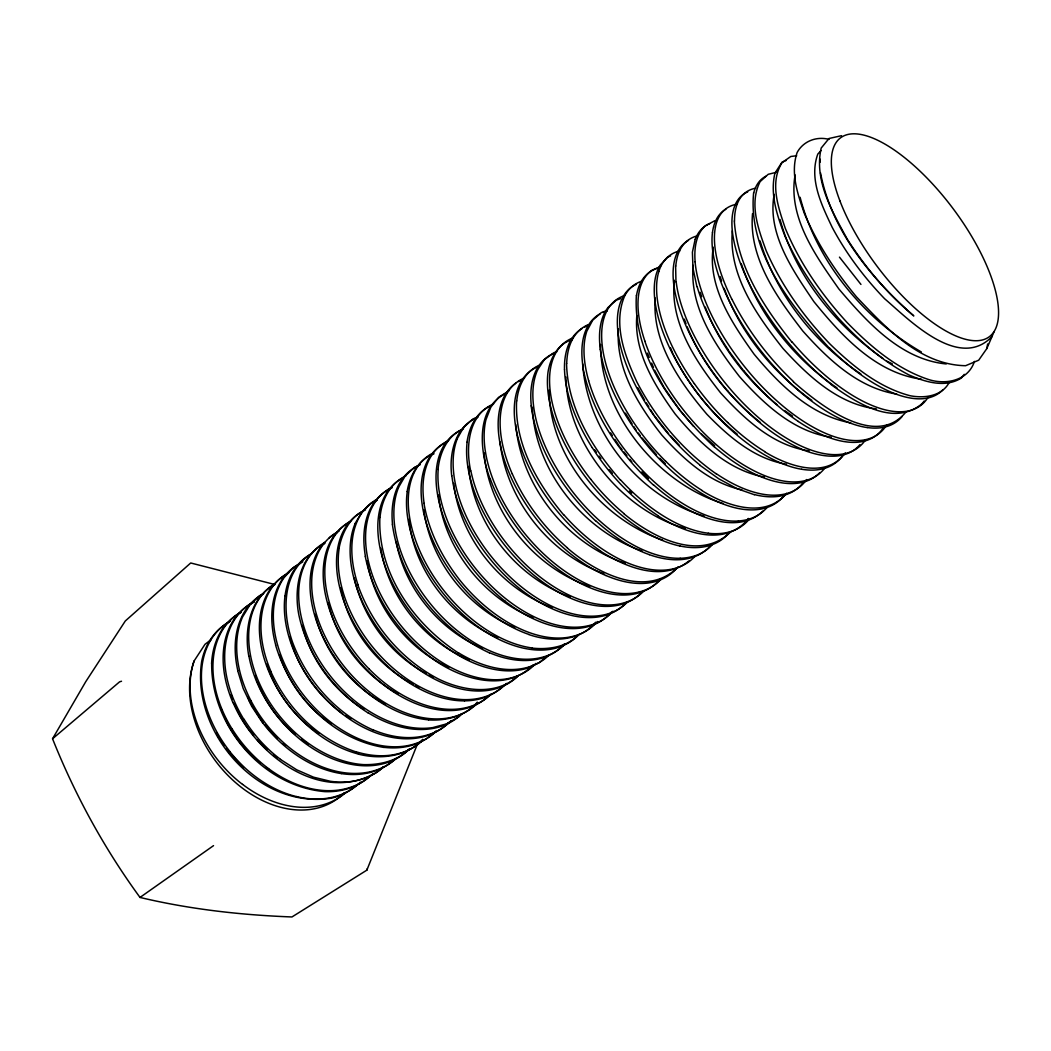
<?xml version="1.0" encoding="UTF-8"?>
<svg xmlns="http://www.w3.org/2000/svg" width="1051" height="1051" viewBox="0 0 1051 1051"><rect width="100%" height="100%" fill="white"/><g stroke="black" fill="none" stroke-linecap="round" stroke-linejoin="round"><path stroke-width="1.5" d="M379.884 517.434C377.506 572.808 413.529 623.874 458.578 653.078M468.483 466.434C473.554 523.95 516.172 577.393 570.22 596.968M600.555 344.4C600.252 413.332 657.965 483.578 722.917 503.429M483.999 452.653C489.07 511.968 533.514 567.382 589.742 586.445M618.395 328.91C615.571 368.625 638.115 404.963 661.775 434.969C683.334 459.064 709.359 482.935 741.901 489.819M636.367 295.331C632.873 355.291 673.047 408.445 714.772 447.424M532.305 407.144C534.683 469.771 583.055 530.834 641.964 550.908M549.095 390.197C549.397 455.819 601.474 519.076 662.524 540.056M636.827 315.458C633.661 351.954 654.655 385.52 675.136 413.963C698.468 441.919 727.371 470.231 764.445 477.088M565.911 377.007C566.936 442.918 622.337 510.983 685.331 528.403M732.337 230.839C728.369 275.309 756.72 315.09 782.864 348.328C807.825 375.693 837.975 404.215 876.337 408.892M752.542 213.55C748.457 257.981 777.083 297.604 802.819 331.026C827.952 359.14 858.05 387.937 896.739 394.099M753.62 192.819C747.76 252.056 791.561 306.774 829.16 347.947M655.246 297.985C651.712 342.114 679.603 382.065 706.837 414.199C728.658 436.677 754.605 459.051 786.49 464.24M795.095 174.886C787.725 217.373 815.878 256.076 838.882 288.986C866.93 321.895 900.576 359.534 946.268 363.948M829.029 139.389C816.719 136.105 803.358 141.005 797.144 152.487C790.221 172.784 797.67 193.909 804.265 213.235C817.153 243.714 835.427 271.473 856.499 296.894C885.783 327.702 919.993 364.933 965.619 365.709L978.691 360.204L986.823 348.577L987.638 343.966M438.044 469.429C439.594 452.955 447.345 435.285 463.57 428.755M695.184 239.221L692.412 252.187L692.964 268.163L696.905 286.621M674.335 280.262C669.658 322.486 695.552 361.15 720.605 392.877C744.318 418.81 772.853 445.729 809.099 450.84M693.148 265.338C689.39 306.945 714.969 344.978 739.405 376.481C763.749 403.886 793.518 431.764 831.196 437.216M774.206 194.356C766.875 233.558 792.927 270.58 813.816 301.545C841.615 335.703 875.444 372.96 921.412 379.214M274.101 584.33L190.717 562.981L125.319 620.957L85.775 681.639L52.55 738.774C75.002 795.029 104.259 848.512 140.006 897.436C189.797 909.299 240.85 915.027 291.955 916.958L366.852 870.149L417.759 743.241M466.999 442.103C469.14 427.245 476.642 411.099 491.618 405.686M407.131 491.54C409.693 475.827 418.272 459.432 434.037 453.769M339.184 547.558C342.219 532.174 350.509 516.264 365.564 509.866M713.222 247.156C707.297 286.503 732.179 323.432 754.04 354.108C779.369 384.482 810.334 415.473 850.784 422.883M366.852 870.149L366.97 869.032M986.823 348.577L994.062 331.735M949.198 382.446C941.854 396.385 923.921 398.565 909.838 395.662C878.531 387.333 852.847 366.168 830.014 344.058C803.713 316.732 781.353 285.425 766.126 250.585C758.283 229.039 748.903 203.697 760.096 181.652L768.202 174.308L776.61 172.246M457.132 438.845L463.636 427.402L472.792 419.073L477.049 417.208M974.448 361.386C968.234 380.83 945.466 385.231 928.059 379.345C896.319 368.73 870.412 346.344 847.356 322.815C821.751 294.871 799.785 263.302 785.242 228.185C778.344 207.625 769.358 182.703 782.089 162.59L790.812 156.481L796.684 155.745M398.421 487.572L405.174 475.972L414.501 467.367L420.269 464.66M355.041 523.608L361.951 511.89L371.397 503.074L377.191 500.237M746.749 520.954L748.286 518.419M190.086 687.512A103.248 73.649 51.3 0 1 194.12 660.948L204.984 644.316L211.277 639.534M537.455 370.044L544.326 359.705L553.811 352.716L556.728 351.835M906.08 411.834C875.522 449.657 819.097 404.359 793.413 381.828M678.302 566.791C646.391 599.254 595.786 572.65 567.422 548.083M213.537 845.635L140.006 897.436M964.279 374.34L961.297 378.097C944.888 388.187 925.405 381.986 909.102 374.997C881.973 360.979 859.048 340.498 838.462 318.19C817.021 293.4 798.458 266.139 784.979 236.199C777.372 216.23 769.779 194.685 774.942 173.126L782.023 162.209L786.319 160.369M859.915 444.626C845.398 461.888 819.241 456.712 800.928 449.027M845.254 452.968C826.02 479.729 787.633 465.935 764.708 451.785M820.989 150.582L817.796 154.09C808.771 178.933 821.567 204.932 832.129 227.2C846.055 253.436 864.053 277.372 884.64 298.747C908.892 319.53 958.67 370.95 991.842 336.74M422.712 739.287C406.882 756.983 380.475 759.702 358.509 754.171M786.621 493.326C764.931 519.549 726.057 505.754 701.897 490.581M477.312 702.16C465.514 716.191 446.281 721.025 428.572 719.909M533.054 664.994C506.083 692.898 461.35 679.314 433.643 659.502C399.603 634.778 373.512 598.019 365.275 556.439M578.851 634.515C567.225 647.114 548.688 649.833 532.358 648.125M409.075 749.232C397.317 761.055 379.884 765.01 363.646 764.629A107.149 76.04 51.1 0 1 330.159 755.892A107.097 75.278 50.7 0 1 297.604 734.754A107.057 74.411 50.6 0 1 270.777 704.025A107.018 73.557 50.8 0 1 253.751 668.37A106.966 72.821 51.4 0 1 248.745 633.28A106.926 72.322 52.2 0 1 256.076 603.905A106.887 72.138 53.1 0 1 274.075 584.133M461.967 713.59L458.67 716.9L446.452 723.916L432.237 727.739M518.077 675.806C496.519 696.209 462.676 691.059 438.214 678.88C400.72 659.227 371.818 624.622 357.8 584.803M595.549 622.245C579.626 641.833 551 642.227 528.85 634.568M607.846 307.641L616.359 300.139L620.458 298.668M545.311 657.466L539.57 662.472L526.879 668.357A115.4 74.371 51.8 0 1 495.993 669.697A115.347 73.649 51.2 0 1 461.284 656.928A115.295 72.716 50.9 0 1 427.665 631.48A115.242 71.691 50.8 0 1 400.155 597.073A115.19 70.719 51.1 0 1 382.8 559.027A115.15 69.918 51.7 0 1 377.9 523.175A115.098 69.405 52.4 0 1 385.599 494.693A115.045 69.261 53.2 0 1 404.162 477.272M745.553 521.979C721.406 546.559 682.861 531.872 658.084 515.936M730.918 531.675C699.651 562.561 651.778 536.746 623.913 513.755M52.55 738.774L119.604 681.823L121.522 681.245M689.009 560.892C662.708 582.438 625.437 567.409 600.463 551.066M921.267 404.359C892.772 426.903 855.435 402.126 831.078 384.6M508.802 390.906L498.594 397.357L490.843 407.092L485.904 419.861A121.877 66.673 51.8 0 0 490.383 472.017A121.929 67.566 51.2 0 0 509.183 511.771A121.982 68.67 51 0 0 538.125 548.517A122.034 69.8 51 0 0 572.887 576.434A122.1 70.864 51.3 0 0 608.332 591.568A122.152 71.665 51.9 0 0 639.35 591.923M302.846 561.812L293.071 567.816L284.046 577.643A108.503 71.954 52 0 0 273.496 621.496A108.542 72.532 51.3 0 0 281.839 657.519A108.581 73.32 50.8 0 0 301.887 692.924A108.634 74.227 50.6 0 0 330.842 722.234A108.673 75.133 50.8 0 0 364.395 741.047A108.726 75.908 51.3 0 0 397.606 746.749A108.765 76.447 52 0 0 425.905 738.945A108.818 76.684 53 0 0 435.955 731.496M477.877 417.3C454.978 426.128 448.935 453.69 451.707 475.696M274.942 584.501C249.678 597.717 243.924 630.324 248.811 656.152M263.354 593.736L259.466 595.838L249.796 605.074L242.558 616.976A106.19 72.769 51.7 0 0 238.354 664.639A106.23 73.412 51 0 0 250.847 700.505M714.785 220.763L705.457 225.715A135.106 57.306 52.6 0 0 695.145 261.883M311.07 553.982C281.445 572.204 282.075 613.521 292.73 642.726C307.023 680.733 335.978 713.511 373.302 730.077M324.943 543.406C298.826 555.992 293.702 589.572 298.957 615.413C307.693 655.482 333.732 690.796 368.034 712.893M660.58 266.481L651.83 270.33A131.52 59.96 52.6 0 0 637.97 304.659A131.572 60.485 52 0 0 644.907 341.181M670.604 255.892L667.713 257.14L660.159 265.167A132.571 59.421 52.3 0 0 656.218 308.705A132.636 60.222 51.6 0 0 670.065 348.748A132.702 61.378 51.2 0 0 695.854 391.025A132.768 62.692 51 0 0 729.893 428.821A132.833 64.058 51.2 0 0 767.02 456.239A132.899 65.175 51.6 0 0 801.716 469.272M606.769 310.623L601.277 312.646L592.685 320.213L586.839 331.183A128.169 62.732 52 0 0 588.665 380.698M493.484 403.991C468.234 414.659 465.593 447.148 470.625 470.69M506.858 392.916C474.829 407.854 479.795 451.365 490.081 478.967M572.335 339.631C558.147 343.362 550.396 358.01 548.096 371.581A125.884 64.466 51.7 0 0 556.596 425.642A125.936 65.425 51.2 0 0 577.919 466.342A126.002 66.647 51 0 0 608.752 503.547A126.054 67.842 51.1 0 0 644.578 531.464A126.12 68.972 51.4 0 0 679.958 546.021M841.536 135.684L829.003 138.496L821.199 148.046C813.776 180.601 832.366 211.724 847.329 239.273C865.643 267.913 887.74 294.057 913.818 315.931C870.911 278.318 831.367 230.182 820.516 172.876M625.2 563.257C566.778 543.879 520.941 485.772 515.726 424.394M384.049 747.445C331.682 739.089 290.378 694.685 275.612 645.169M703.986 516.054C638.903 496.532 587.154 431.646 582.661 363.869M532.975 617.765C483.342 597.585 444.205 548.648 438.425 495.034M603.905 573.701C549.095 553.877 506.543 499.685 499.948 441.814M551.946 607.583C500.604 588.166 460.01 538.033 453.625 483.315M482.514 648.322C438.95 629.983 404.661 588.1 396.135 541.488M754.342 494.719L736.961 488.61L718.7 478.757L700.216 465.475M497.714 637.812C450.813 617.371 414.291 570.68 408.852 519.365M355.724 751.793C317.652 739.05 287.514 708.243 271.079 672.115M514.74 627.657C467.34 607.557 430.49 561.116 423.776 509.84M448.685 667.424C406.382 648.152 374.616 606.506 366.97 560.656M469.324 659.857C423.619 640.992 388.45 597.113 380.764 548.188M886.768 361.137L892.273 363.843M489.411 652.868C438.871 629.444 400.037 579.784 392.365 524.278M413.056 684.293C376.521 664.981 348.275 628.485 340.76 587.64M415.933 685.778L418.797 687.262M426.325 673.56C389.855 654.379 363.147 617.988 354.213 577.932M429.044 675.097L433.143 677.422M836.977 387.898C793.242 358.076 758.152 313.868 741.231 263.525M792.546 416.104L784.637 410.573M385.494 704.328C352.151 686.618 326.611 655.088 316.154 618.816M921.372 351.993C863.738 318.716 816.916 262.041 800.1 197.286M397.961 693.923C363.699 674.742 336.635 641.202 328.188 602.565M345.359 715.429L350.903 718.845M860.927 374.051C814.223 342.587 776.505 295.121 760.083 240.968M811.819 400.392C772.905 372.527 740.797 333.43 724.139 288.316M331.499 724.034C306.879 707.848 288.513 682.546 279.408 654.615M318.703 733.532C294.241 717.189 275.901 692.149 266.823 664.219M280.472 759.439L296.724 769.818L313.54 777.175L330.303 781.261A105.678 77.051 52 0 0 374.59 773.589A105.717 77.275 52.9 0 0 383.497 767.072M301.427 739.484L308.14 744.055M363.817 709.425C333.692 690.533 310.794 660.002 302.268 625.371M882.893 358.378C835.164 325.127 795.462 276.137 780.052 219.514M266.52 767.572L269.017 769.385M776.834 404.635C745.632 378.623 719.777 345.162 705.274 307.05M716.112 473.778C682.651 450.248 655.679 418.114 636.84 381.894C624.767 355.658 612.694 324.299 624.662 295.909A130.311 60.708 53.3 0 1 641.452 281.287M714.654 445.65L701.477 434.05M243.858 767.664L229 752.306L226.201 748.246M273.588 755.065L276.991 757.837M737.106 434.05C710.502 412.872 688.944 385.494 673.625 355.185M277.385 738.722L264.852 724.862M283.415 743.74L285.819 745.75M760.438 422.581C728.777 397.239 702.62 364.434 687.17 326.808M342.587 713.721C317.021 694.908 297.656 667.687 289.787 636.814M665.296 463.688L659.765 458.236M260.28 763.079L250.887 754.697A92.816 66.883 50.1 0 1 228.12 724.454M295.357 734.61C278.607 720.434 265.286 702.121 257.311 681.626M629.444 491.027L631.651 493.142M653.525 485.155C619.801 453.993 592.173 413.989 583.069 368.389M641.819 471.925L648.493 478.652M257.39 740.035L266.796 749.521M595.47 520.784C563.402 490.121 537.271 450.551 531.11 405.87M656.533 454.807L642.135 438.044M668.633 433.787L654.76 416.262M670.801 436.126L679.432 445.479M609.344 469.744L612.391 473.292M693.555 426.325L679.905 410.376L664.153 387.622L654.655 370.202M262.829 722.484L249.691 701.648L247.97 697.207M620.235 479.873C591.897 447.49 567.487 407.604 566.555 363.396M253.646 735.385L248.956 729.565A93.473 66.239 50.3 0 1 236.239 707.967M620.077 447.069L622.021 449.526M623.979 451.983L626.921 455.674M629.851 459.366L631.809 461.823M839.46 257.14L860.953 284.427M563.546 514.754C537.008 483.026 514.346 443.509 516.619 400.838M638.233 433.051L640.177 435.548M792.073 342.311C763.998 307.378 737.395 266.967 734.321 221.012M728.001 349.904L743.648 370.845M594.656 449.802L596.442 452.337M599.136 456.121L600.922 458.643M219.685 738.787L224.349 745.553M262.829 723.167L251.701 706.325L243.228 688.563L237.671 670.564M610.631 432.894L612.326 435.482M614.861 439.371L619.092 445.834M625.45 413.174L632.111 423.868M633.779 426.548L636.275 430.555M644.657 400.155L637.773 387.78M646.326 402.848L648.809 406.895M650.477 409.601L653.788 415M233.099 702.607C254.946 754.355 320.384 804.619 376.232 772.603A105.652 77.275 53.5 0 0 383.549 766.626M216.624 733.112L218.753 737.447M225.505 718.871L228.159 724.441M647.455 353.149L649.255 357.406M651.659 363.094L653.459 367.364M670.512 347.815L672.903 353.845M684.319 319.162L686.027 323.747M220.868 707.625L222.352 711.869M700.15 292.296L701.687 296.724M720.066 276.544L721.59 280.959M255.459 675.583L256.654 680.142M423.973 503.35C428.703 531.346 442.051 557.096 459.261 579.429A118.159 71.56 50.9 0 0 508.539 622.77A118.211 72.558 51.3 0 0 543.577 636.564A118.264 73.32 51.9 0 0 574.542 635.921A118.316 73.754 52.6 0 0 597.467 621.522M315.3 614.336L315.865 617.318M211.671 663.825C211.238 725.742 262.29 786.253 324.798 791.626A104.85 77.354 52.5 0 0 354.476 786.24A104.89 77.406 53.5 0 0 370.254 775.769M820.122 159.121L820.2 162.169M675.609 265.929L675.977 281.918M280.512 759.347A105.547 75.002 50.5 0 1 244.055 719.291M263.709 593.447A106.02 72.374 53.3 0 0 246.144 609.265A106.059 72.48 52.4 0 0 235.963 636.591A106.098 72.874 51.6 0 0 237.802 670.591M250.834 700.505A106.269 74.24 50.6 0 0 274.18 733.467A106.322 75.147 50.6 0 0 304.974 758.454A106.361 75.987 50.9 0 0 338.645 771.776A106.401 76.631 51.5 0 0 370.28 771.749A106.453 77.051 52.4 0 0 395.754 758.875M262.947 723.088A106.23 75.225 50.6 0 0 307.693 761.949A106.269 76.04 50.9 0 0 341.325 773.575M341.325 773.589A106.309 76.697 51.6 0 0 372.422 771.854A106.361 77.091 52.5 0 0 395.715 758.533M248.929 656.179A106.926 73.649 50.8 0 0 272.183 709.491A106.966 74.529 50.6 0 0 299.929 739.234A107.005 75.409 50.7 0 0 332.878 758.914A107.057 76.211 51.2 0 0 366.221 765.798A107.097 76.749 51.9 0 0 395.255 759.242A107.149 77.025 52.9 0 0 409.273 749.166M288.972 572.506A107.636 71.967 53.6 0 0 278.305 580.231A107.675 71.941 52.8 0 0 264.129 603.878A107.714 72.243 51.9 0 0 261.436 636.013A107.767 72.821 51.2 0 0 271.224 672.101M284.558 575.436A107.544 71.98 53.6 0 0 274.416 583.936A107.583 71.993 52.6 0 0 261.541 608.91A107.622 72.348 51.8 0 0 260.425 641.833A107.675 72.992 51.1 0 0 271.762 678.053A107.714 73.793 50.7 0 0 294.28 712.118A107.754 74.7 50.6 0 0 324.706 738.8A107.806 75.554 50.9 0 0 358.496 754.079M355.711 751.649A107.964 76.421 51.7 0 0 403.085 752.24A108.003 76.802 52.6 0 0 423.198 739.983M299.614 563.704A108.345 71.704 53.2 0 0 280.591 581.952A108.384 71.849 52.3 0 0 272.064 610.342A108.424 72.283 51.6 0 0 275.756 645.183M384.035 747.34A108.673 76.5 52.1 0 0 427.402 738.091A108.726 76.71 53 0 0 435.837 731.115M312.068 553.404A109.107 71.56 53.8 0 0 303.87 558.856A109.173 71.547 52.5 0 0 285.018 595.996M284.992 595.983A109.225 71.993 51.6 0 0 287.225 630.403A109.265 72.69 51 0 0 301.821 666.991A109.304 73.57 50.7 0 0 326.966 700.216A109.357 74.516 50.7 0 0 358.956 724.94A109.396 75.37 51 0 0 393.061 737.552A109.449 76.053 51.7 0 0 424.368 736.541A109.488 76.447 52.5 0 0 448.764 722.51M373.315 729.933A109.54 75.908 51.5 0 0 422.331 736.265A109.593 76.381 52.3 0 0 447.818 723.837A109.632 76.5 53.3 0 0 451.207 720.618M323.445 543.262A110.027 71.205 53.5 0 0 313.343 551.565A110.079 71.218 52.6 0 0 300.665 576.434A110.119 71.573 51.8 0 0 299.877 609.593A110.158 72.217 51.2 0 0 311.661 646.378A110.21 73.058 50.8 0 0 334.652 681.245A110.25 73.99 50.7 0 0 365.525 708.834A110.302 74.884 50.9 0 0 399.695 725.006A110.342 75.633 51.5 0 0 432.211 727.673M368.073 712.736A110.224 75.396 51.2 0 0 418.824 729.46A110.276 76.014 51.9 0 0 448.002 723.574A110.329 76.316 52.8 0 0 461.98 713.721M337.397 532.463A110.723 71.074 54 0 0 334.56 534.053A110.762 70.916 53.1 0 0 329.252 537.81M339.053 531.097A110.867 70.89 53.2 0 0 320.161 549.056A110.907 71.021 52.4 0 0 311.871 577.498A110.959 71.494 51.6 0 0 315.97 612.733A110.999 72.243 51 0 0 332.379 649.676A111.051 73.163 50.7 0 0 358.956 682.69A111.091 74.122 50.8 0 0 391.813 706.679A111.143 75.002 51.1 0 0 426.036 718.175A111.196 75.672 51.8 0 0 456.765 715.849A111.235 76.04 52.6 0 0 477.916 702.804M324.496 542.316A110.762 70.916 53.1 0 0 316.837 553.483A110.815 71.113 52.2 0 0 310.032 583.042A110.854 71.626 51.5 0 0 315.734 618.803A110.907 72.388 51 0 0 333.614 655.535M333.627 655.522A110.946 73.307 50.7 0 0 361.229 687.604A110.999 74.24 50.8 0 0 394.519 710.095A111.038 75.094 51.2 0 0 428.545 719.817M350.692 521.099A111.695 70.588 53.3 0 0 335.072 535.261A111.734 70.693 52.5 0 0 325.363 562.521A111.787 71.14 51.7 0 0 327.978 597.27A111.826 71.862 51.1 0 0 343.06 634.528A111.879 72.769 50.8 0 0 368.717 668.62M350.338 521.756A111.564 70.693 53.7 0 0 339.762 529.218A111.616 70.64 52.8 0 0 325.955 552.773A111.669 70.956 52 0 0 323.892 585.262A111.708 71.586 51.3 0 0 334.481 622.205A111.761 72.44 50.9 0 0 356.552 658.084A111.8 73.412 50.7 0 0 387.004 687.367A111.853 74.371 50.9 0 0 421.293 705.628A111.892 75.16 51.4 0 0 454.4 710.384A111.945 75.698 52.2 0 0 481.792 701.424A111.997 75.908 53.1 0 0 490.147 694.553M368.73 668.607A111.918 73.741 50.8 0 0 401.193 694.304A111.971 74.634 51.1 0 0 435.626 707.783A112.023 75.344 51.7 0 0 467.104 707.428A112.076 75.777 52.5 0 0 491.5 693.791M363.567 510.852A112.404 70.404 53.7 0 0 355.435 516.094A112.457 70.325 52.9 0 0 340.34 538.165A112.496 70.601 52.1 0 0 336.806 569.773A112.549 71.205 51.4 0 0 345.95 606.624A112.602 72.046 50.9 0 0 366.878 643.212A112.641 73.018 50.8 0 0 396.674 673.927A112.693 73.977 50.9 0 0 430.897 694.067A112.746 74.805 51.4 0 0 464.489 700.859M339.289 547.624A112.654 71.034 51.5 0 0 345.832 600.423A112.693 71.849 51 0 0 365.38 637.405A112.746 72.821 50.8 0 0 394.27 669.198A112.785 73.82 50.9 0 0 428.217 690.941A112.838 74.687 51.3 0 0 462.19 699.559A112.891 75.317 52 0 0 491.448 694.199A112.943 75.619 52.8 0 0 506.464 683.426M464.489 700.846A112.785 75.383 52.1 0 0 492.853 693.752A112.838 75.646 52.9 0 0 503.915 685.41M375.785 499.934A113.403 69.931 53.1 0 0 358.26 519.049A113.455 70.115 52.3 0 0 351.809 548.648A113.508 70.614 51.6 0 0 357.984 584.816M355.107 523.661A113.377 70.43 51.8 0 0 352.453 572.204A113.429 71.14 51.2 0 0 366.405 609.816A113.469 72.059 50.9 0 0 391.274 645.117A113.521 73.071 50.8 0 0 423.461 672.64A113.574 74.03 51.1 0 0 458.157 688.274A113.626 74.805 51.6 0 0 490.344 690.008A113.666 75.278 52.4 0 0 515.726 678.092A113.718 75.409 53.3 0 0 517.972 676.016M391.865 487.966A114.152 69.681 53.5 0 0 377.637 498.187A114.191 69.668 52.7 0 0 365.472 522.912A114.244 70.023 51.9 0 0 365.433 556.478M392.194 487.204A114.244 69.655 53.6 0 0 381.684 494.417A114.296 69.602 52.8 0 0 368.1 517.723A114.349 69.944 52 0 0 366.418 550.382A114.401 70.601 51.3 0 0 377.493 587.89A114.441 71.494 50.9 0 0 400.129 624.622A114.493 72.493 50.8 0 0 431.107 654.891A114.546 73.478 51 0 0 465.803 674.111A114.598 74.306 51.5 0 0 499.107 679.669A114.651 74.871 52.2 0 0 526.538 671.247A114.73 75.068 53.5 0 0 535.918 663.404M406.028 475.775A115.15 69.221 53.3 0 0 389.198 490.305A115.203 69.313 52.5 0 0 379.989 517.499M458.617 652.894A115.479 73.859 51.4 0 0 509.958 669.54A115.531 74.516 52.1 0 0 538.362 663.023A115.584 74.805 53 0 0 549.358 654.826M418.153 465.711A115.912 68.985 53.7 0 0 410.113 470.743A115.965 68.88 52.9 0 0 395.412 492.551A116.017 69.143 52.1 0 0 392.509 524.344M398.487 487.625A116.149 69.274 51.9 0 0 396.516 536.43A116.201 70.01 51.3 0 0 411.033 574.647A116.241 70.995 50.9 0 0 436.467 610.881A116.293 72.085 50.9 0 0 469.206 639.428A116.346 73.084 51.1 0 0 504.296 656.021A116.398 73.872 51.7 0 0 536.627 658.465A116.451 74.371 52.4 0 0 561.93 646.982A116.516 74.49 53.3 0 0 565.228 643.856M489.411 652.71A116.293 73.964 51.7 0 0 538.414 659.03A116.346 74.424 52.5 0 0 562.574 645.905A116.398 74.516 53.4 0 0 564.663 643.685M414.212 472.543A116.976 68.407 53.1 0 1 431.422 453.901M414.199 472.53A117.029 68.604 52.3 0 0 408.248 502.168A117.081 69.169 51.6 0 0 415.106 538.9A117.134 70.023 51.1 0 0 434.299 577.367A117.186 71.034 50.9 0 0 463.241 611.603A117.239 72.072 50.9 0 0 497.635 636.354A117.292 73.005 51.3 0 0 532.318 648.007M407.249 491.618A116.976 69.274 51.6 0 0 415.132 545.338A117.016 70.128 51.1 0 0 435.692 583.502A117.068 71.232 50.9 0 0 465.527 616.792A117.121 72.283 51 0 0 500.223 640.006A117.173 73.215 51.4 0 0 534.591 649.846A117.226 73.872 52 0 0 563.848 645.288A117.292 74.187 52.9 0 0 578.641 634.804M446.741 442.09A117.765 68.079 53.5 0 0 434.168 451.234A117.817 68.079 52.7 0 0 422.449 475.709A117.87 68.473 51.9 0 0 423.001 509.525A117.922 69.182 51.3 0 0 436.454 548.018A117.975 70.167 51 0 0 461.126 585.315A118.027 71.179 50.9 0 0 493.563 615.623A118.08 72.23 51.1 0 0 528.837 634.423M448.593 440.566A117.87 68.052 53.6 0 0 438.228 447.476A117.922 67.987 52.8 0 0 425.116 470.533A117.975 68.328 52.1 0 0 424.131 503.416M461.442 429.977A118.724 67.579 53.2 0 0 443.194 446.82A118.776 67.711 52.4 0 0 436.047 475.249A118.829 68.223 51.7 0 0 441.709 511.561A118.881 69.038 51.2 0 0 459.891 550.54A118.96 70.588 50.9 0 0 504.848 600.949M438.175 469.508A118.973 68.433 51.5 0 0 448.987 524.515A119.013 69.366 51.1 0 0 471.308 562.994A119.065 70.47 50.9 0 0 502.404 595.996A119.131 71.56 51 0 0 537.613 618.435A119.183 72.493 51.5 0 0 571.744 627.158A119.236 73.15 52.1 0 0 600.082 621.364A119.288 73.439 52.9 0 0 612.983 611.196M504.835 600.988A119.013 71.731 51.1 0 0 540.175 621.758A119.065 72.65 51.5 0 0 573.793 628.577A119.118 73.255 52.2 0 0 601.093 620.957A119.183 73.491 53.1 0 0 611.301 612.181M457.211 438.924A119.893 67.5 51.9 0 0 456.305 488.045A119.945 68.289 51.3 0 0 471.702 527.129A119.998 69.313 51 0 0 498.003 564.479A120.05 70.43 50.9 0 0 531.438 594.38A120.103 71.507 51.2 0 0 566.975 612.207A120.169 72.361 51.7 0 0 599.438 615.676A120.221 72.913 52.4 0 0 624.544 604.824A120.274 73.044 53.3 0 0 627.775 601.75M451.864 475.761A119.827 68.473 51.3 0 0 472.516 533.58A119.88 69.524 51 0 0 499.948 570.299A119.945 70.653 50.9 0 0 533.908 598.82A119.998 71.691 51.2 0 0 569.314 614.874A120.05 72.519 51.8 0 0 601.067 616.451A120.103 73.005 52.5 0 0 625.003 603.878A120.169 73.084 53.4 0 0 627.053 601.697M467.117 442.182A120.773 67.435 51.6 0 0 476.234 496.611A120.826 68.381 51.1 0 0 497.688 535.826A120.878 69.484 50.9 0 0 528.364 570.404A120.931 70.601 51 0 0 563.651 594.945A120.996 71.599 51.4 0 0 598.308 605.954A121.049 72.322 52 0 0 627.5 602.249A121.115 72.677 52.8 0 0 642.082 592.094M470.822 470.769A120.944 68.144 51.2 0 0 496.414 529.428A120.996 69.248 50.9 0 0 526.144 564.939A121.049 70.391 51 0 0 561.142 591.056A121.115 71.429 51.3 0 0 596.167 603.944A121.167 72.191 52 0 0 626.278 602.131A121.22 72.598 52.7 0 0 643.829 591.03M490.291 479.006A121.837 68.249 51 0 0 524.659 537.376A121.89 69.405 50.9 0 0 557.831 569.064A121.955 70.522 51.1 0 0 593.605 589.164A122.008 71.455 51.6 0 0 626.751 594.932A122.061 72.059 52.3 0 0 652.816 586.077A122.126 72.256 53.2 0 0 660.343 579.009M661.013 579.219A122.218 72.125 52.6 0 1 639.336 591.923M524.475 377.926A122.731 65.582 53.7 0 0 516.645 382.406A122.796 65.451 52.9 0 0 502.733 403.334A122.849 65.753 52.2 0 0 500.959 435.245A122.901 66.449 51.5 0 0 512.257 473.909M515.739 383.26A122.612 65.622 53.7 0 0 512.218 386.085A122.665 65.53 52.9 0 0 499.816 408.681A122.731 65.871 52.1 0 0 499.737 441.775A122.783 66.607 51.5 0 0 512.691 480.885A122.836 67.645 51.1 0 0 537.271 520.127A122.888 68.801 50.9 0 0 569.997 553.391A122.954 69.957 51.1 0 0 605.888 575.528M518.274 381.644A122.612 65.622 53.7 0 1 522.334 379.621M512.31 473.909A122.954 67.422 51.1 0 0 535.55 513.532A123.02 68.538 51 0 0 567.474 547.926M605.888 575.488A123.006 70.877 51.6 0 0 639.665 583.463A123.072 71.547 52.2 0 0 666.794 576.644A123.125 71.796 53 0 0 675.819 569.195M538.94 365.42A123.782 64.899 53.5 0 0 526.104 375.535A123.834 64.912 52.7 0 0 516.75 400.93M538.204 366.536A123.65 64.952 53.3 0 0 522.176 379.845A123.716 65.044 52.5 0 0 514.346 406.737A123.768 65.556 51.8 0 0 519.444 442.826A123.834 66.436 51.3 0 0 537.337 482.961A123.887 67.487 51 0 0 565.78 520.954A123.939 68.67 51 0 0 600.489 550.882M563.691 514.596A124.097 68.972 51 0 0 615.899 557.306A124.149 70.049 51.4 0 0 650.792 569.511A124.215 70.837 52 0 0 679.984 566.699A124.268 71.218 52.8 0 0 695.394 555.874M552.892 353.819A124.662 64.505 53.8 0 0 548.977 355.921A124.714 64.321 53.1 0 0 534.131 375.128A124.78 64.558 52.3 0 0 531.294 405.962M537.521 370.11A124.924 64.663 52.1 0 0 535.629 417.733A124.99 65.464 51.5 0 0 550.632 457.579A125.043 66.555 51.1 0 0 576.907 497.097A125.095 67.763 51 0 0 610.697 530.059A125.161 68.946 51.2 0 0 646.904 551.433A125.214 69.905 51.7 0 0 680.181 558.265M649.308 554.639A125.03 69.064 51.2 0 1 595.562 520.573M649.321 554.665A125.095 70.036 51.7 0 0 681.876 559.513A125.161 70.627 52.4 0 0 706.614 549.542A125.227 70.798 53.3 0 0 711.212 544.917M680.181 558.265A125.279 70.522 52.3 0 0 706.127 550.159A125.345 70.732 53.1 0 0 712.21 544.786M572.913 337.923A125.857 63.704 53.6 0 0 562.929 343.992A125.923 63.625 52.8 0 0 550.947 366.116A125.975 63.993 52.1 0 0 551.486 399.275A126.041 64.755 51.5 0 0 565.241 438.95A126.094 65.779 51.1 0 0 590.609 479.151M623.966 513.558A126.159 66.975 51 0 1 590.649 479.125M679.944 545.981A126.186 69.76 52 0 0 709.964 545.43A126.238 70.207 52.7 0 0 727.752 534.302M588.192 324.68A126.961 62.942 53.4 0 0 573.899 336.859A127.013 63.007 52.6 0 0 566.712 363.515M582.109 328.49A126.829 63.007 53.2 0 0 570.141 341.378A126.895 63.165 52.5 0 0 564.492 369.492M584.658 327.084A126.829 63.007 53.2 0 1 587.351 325.928M564.518 369.505A126.948 63.743 51.8 0 0 572.02 406.724A127.013 64.702 51.3 0 0 592.212 447.687M592.278 447.66A127.066 65.819 51 0 0 622.428 485.996A127.132 67.041 51 0 0 658.097 515.713M620.379 479.69A127.289 67.382 51.1 0 0 673.822 521.913A127.355 68.446 51.5 0 0 708.335 533.225M708.361 533.264A127.407 69.261 52.1 0 0 736.357 529.31A127.473 69.616 52.9 0 0 748.956 519.549M600.292 313.737A127.88 62.456 53.7 0 0 596.666 316.036A127.946 62.311 53 0 0 583.752 336.412A128.012 62.6 52.3 0 0 583.292 368.507M602.906 312.475A127.88 62.456 53.7 0 1 607.058 311.004M588.639 380.685A128.222 63.612 51.4 0 0 606.099 421.517A128.288 64.781 51.1 0 0 634.397 461.52M634.384 461.534A128.353 66.068 51 0 0 669.408 494.443A128.406 67.277 51.3 0 0 705.852 515.161A128.472 68.249 51.8 0 0 738.419 520.994M653.604 484.918A128.275 67.382 51.3 0 0 707.901 518.274A128.34 68.394 51.8 0 0 739.668 522.202A128.406 68.972 52.5 0 0 762.868 511.049M738.406 520.968A128.537 68.84 52.4 0 0 762.829 511.679A128.603 69.011 53.2 0 0 767.322 507.186M625.135 295.37A129.115 61.786 54 0 0 621.102 296.947A129.181 61.47 53.2 0 0 605.547 313.658A129.247 61.681 52.4 0 0 601.973 343.007A129.299 62.337 51.7 0 0 611.682 381.25A129.365 63.349 51.3 0 0 633.911 422.817A129.431 64.558 51 0 0 665.585 461.205M600.331 349.405A129.115 61.786 52.4 0 1 607.885 307.68M600.292 349.392A129.168 62.495 51.7 0 0 611.682 388.358A129.234 63.533 51.2 0 0 635.251 429.833A129.299 64.834 51 0 0 667.74 467.34A129.352 66.095 51.1 0 0 704.315 494.968A129.418 67.238 51.5 0 0 739.431 508.71A129.483 68.013 52.1 0 0 768.268 507.042A129.549 68.433 52.8 0 0 784.624 494.916M701.897 490.344A129.496 65.806 51.1 0 1 665.611 461.153M636.394 284.269A130.14 60.879 53.6 0 0 627.368 290.825A130.206 60.827 52.8 0 0 617.765 314.091A130.271 61.273 52.1 0 0 621.102 348.551A130.324 62.154 51.5 0 0 637.615 389.422A130.39 63.283 51.1 0 0 665.362 430.49A130.455 64.571 51 0 0 700.242 465.291M716.112 473.567A130.718 66.633 51.6 0 0 768.557 494.968A130.784 67.395 52.2 0 0 795.187 490.002A130.849 67.711 53 0 0 806.656 479.545M754.276 494.535A130.652 67.54 52.3 0 0 795.607 489.832A130.718 67.79 53.1 0 0 802.478 483.526M656.914 268.439A131.283 60.104 53.6 0 0 647.35 273.943A131.349 59.986 52.9 0 0 636.512 295.449M644.828 341.155A131.638 61.47 51.4 0 0 664.652 382.932A131.703 62.732 51.1 0 0 694.829 423.487A131.769 64.072 51.1 0 0 730.918 456.436A131.835 65.307 51.3 0 0 767.427 476.694A131.9 66.292 51.8 0 0 799.141 481.673A131.979 66.87 52.5 0 0 821.948 471.321A132.045 67.001 53.3 0 0 825.035 467.826M714.825 447.2A131.703 65.49 51.4 0 0 769.463 479.873A131.769 66.436 51.9 0 0 800.205 482.816A131.835 67.014 52.6 0 0 819.609 472.845M679.761 250.9A132.584 59.263 53.8 0 0 672.351 253.764A132.649 59.014 53.1 0 0 658.806 271.513M658.832 271.539A132.715 59.25 52.4 0 0 657.703 302.018A132.781 60.012 51.7 0 0 669.894 341.339A132.846 61.103 51.2 0 0 694.369 383.733M727.647 422.489A132.912 62.377 51.1 0 1 694.409 383.707M764.668 451.523A132.978 63.691 51.1 0 1 727.673 422.436M801.716 469.258A132.978 65.99 52.2 0 0 829.239 466.605A133.043 66.344 52.9 0 0 842.258 456.187M696.274 236.133A133.805 58.225 53.6 0 0 684.582 243.306A133.871 58.16 52.8 0 0 675.78 266.061M688.484 240.377A133.661 58.291 53.4 0 0 680.391 247.432A133.727 58.304 52.7 0 0 673.1 271.907A133.792 58.843 52 0 0 679.025 307.588A133.858 59.762 51.4 0 0 698.114 349.497A133.924 61.011 51.1 0 0 727.883 391.195M676.2 282.075A134.002 59.421 51.5 0 0 697.47 341.903A134.068 60.656 51.2 0 0 726.018 383.983A134.134 62.009 51.1 0 0 761.541 420.177A134.2 63.375 51.2 0 0 798.668 444.862A134.265 64.518 51.7 0 0 831.985 454.558A134.344 65.254 52.4 0 0 857.038 448.422A134.41 65.504 53.1 0 0 865.525 439.844M727.923 391.156A133.989 62.337 51.1 0 0 763.946 426.062A134.068 63.612 51.3 0 0 800.849 448.764M695.25 239.286A134.896 57.306 53.2 0 1 709.688 223.613M695.092 261.844A135.172 57.95 51.9 0 0 704.722 299.64A135.251 59.027 51.3 0 0 727.042 342.39A135.316 60.354 51.1 0 0 759.111 383.497A135.382 61.72 51.1 0 0 796.093 416.301A135.448 63.021 51.4 0 0 832.484 436.073A135.526 64.006 51.9 0 0 863.055 440.119A135.592 64.571 52.6 0 0 884.022 428.637A135.671 64.65 53.4 0 0 886.702 424.932M728.238 349.825A135.106 59.237 51.3 0 1 697.181 286.752M798.34 421.477A135.237 61.943 51.1 0 1 743.832 370.701M798.353 421.504A135.303 63.244 51.4 0 0 834.244 439.265A135.382 64.229 52 0 0 863.777 441.249A135.448 64.728 52.7 0 0 883.326 427.823M736.606 204.249A136.236 56.399 53.7 0 0 726.806 208.151A136.302 56.202 53 0 0 715.429 227.029M712.473 232.547A136.157 56.334 52.9 0 1 725.873 209.215M715.442 227.029A136.38 56.544 52.2 0 0 716.94 258.835A136.446 57.371 51.6 0 0 731.916 299.39M712.46 232.534A136.236 56.728 52.2 0 0 715.678 265.745A136.302 57.608 51.6 0 0 732.232 306.958A136.367 58.83 51.2 0 0 760.28 350.036A136.433 60.262 51.1 0 0 795.752 388.108A136.512 61.589 51.2 0 0 833.22 415.198A136.577 62.824 51.6 0 0 867.246 427.573M732.022 299.404A136.512 58.514 51.2 0 0 758.769 342.573A136.591 59.828 51.1 0 0 793.479 381.552M867.233 427.534A136.643 63.585 52.2 0 0 893.205 423.881A136.722 63.927 53 0 0 902.205 416.367M755.682 188.208A137.523 55.243 53.5 0 0 740.863 197.207A137.602 55.23 52.7 0 0 734.504 221.17M747.708 191.913A137.379 55.335 53.4 0 0 736.83 201.569A137.445 55.414 52.6 0 0 732.022 227.213A137.523 56.005 51.9 0 0 740.719 264.143M762.356 307.076A137.589 57.056 51.4 0 1 740.758 264.143M762.474 307.063A137.655 58.291 51.1 0 0 794.07 349.274A137.734 59.723 51.1 0 0 831.078 384.285M792.244 342.127A137.917 60.13 51.1 0 0 847.829 392.443A137.983 61.444 51.5 0 0 883.234 409.338A138.062 62.416 52.1 0 0 911.453 410.14A138.128 62.889 52.8 0 0 928.388 396.792M924.157 401.048A138.062 62.902 53.6 0 1 921.307 404.399M753.725 192.924A138.693 54.232 53.1 0 1 765.903 176.213M243.871 719.37A105.507 74.463 50.6 0 1 229.854 689.049A105.481 73.728 50.9 0 1 224.691 658.898A105.442 73.163 51.4 0 1 228.566 632.203A105.389 72.65 52.4 0 1 249.521 604.325A105.35 72.545 53.3 0 1 253.711 601.829M232.941 702.633A105.376 73.688 50.9 0 1 223.508 650.214A105.336 73.031 51.6 0 1 232.468 621.877A105.297 72.65 52.5 0 1 251.688 603.353A105.258 72.585 53.4 0 1 254.329 602M372.606 773.983A105.008 77.314 53.9 0 1 370.372 776.032A104.969 77.406 53 0 1 348.945 787.816A104.929 77.275 52.3 0 1 322.67 790.431A104.877 76.697 51.2 0 1 279.802 776.098A104.837 76.04 50.7 0 1 253.37 755.538A104.798 75.317 50.5 0 1 232.008 728.724M231.943 728.75A104.772 74.647 50.6 0 1 218.03 698.587A104.719 73.649 51.1 0 1 213.826 654.628A104.68 73.097 51.7 0 1 222.089 630.745A104.64 72.808 52.5 0 1 237.881 613.955A104.601 72.769 53.6 0 1 240.653 612.234M211.566 663.785A104.574 73.044 51.9 0 1 227.108 623.177A104.535 72.769 52.8 0 1 241.178 612.339M360.454 782.128A104.259 77.485 53.6 0 1 348.275 791.206A104.22 77.472 52.6 0 1 324.194 798.642A104.18 77.222 51.8 0 1 296.474 796.54M357.143 784.821A104.141 77.538 53.1 0 1 331.788 798.103C258.625 810.137 190.848 732.205 201.674 661.394A103.839 73.071 52.2 0 1 223.219 625.884A103.786 72.913 53.2 0 1 229.499 621.916M296.487 796.592A104.141 76.802 51.2 0 1 267.9 784.874A104.088 75.882 50.6 0 1 230.116 751.912M230.169 751.872A104.049 75.094 50.5 0 1 212.407 723.206A104.023 74.385 50.7 0 1 202.843 692.859A103.983 73.806 51.1 0 1 202.304 664.206A103.931 73.123 52 0 1 217.675 630.889A103.891 72.913 52.9 0 1 230.589 620.905M344.124 792.874A103.116 75.317 53.2 0 1 235.017 782.102A103.116 75.317 53.2 0 1 194.146 660.961M346.239 792.244A103.523 77.59 53.5 0 1 336.294 799.299A103.471 77.511 52.3 0 1 298.72 807.155A103.432 77.13 51.4 0 1 270.291 800.337A103.405 76.578 50.8 0 1 242.571 784.361M242.545 784.414A103.366 75.974 50.5 0 1 218.516 760.871A103.313 74.949 50.5 0 1 195.026 717.281A103.274 74.214 50.8 0 1 190.1 687.512M829.252 347.684A139.087 59.933 51.3 0 0 885.389 389.553A139.152 61.155 51.8 0 0 917.641 398.802A139.231 61.878 52.4 0 0 940.684 391.852A139.31 62.101 53.2 0 0 942.773 389.908M235.647 706.653A93.473 66.239 50.3 0 1 234.386 703.671M232.652 699.178A93.473 66.239 50.3 0 1 231.128 694.672M839.946 200.951A124.176 47.689 53.2 0 0 984.537 339.302A124.176 47.689 53.2 0 0 920.479 171.589A124.176 47.689 53.2 0 0 839.946 200.951"/></g></svg>
